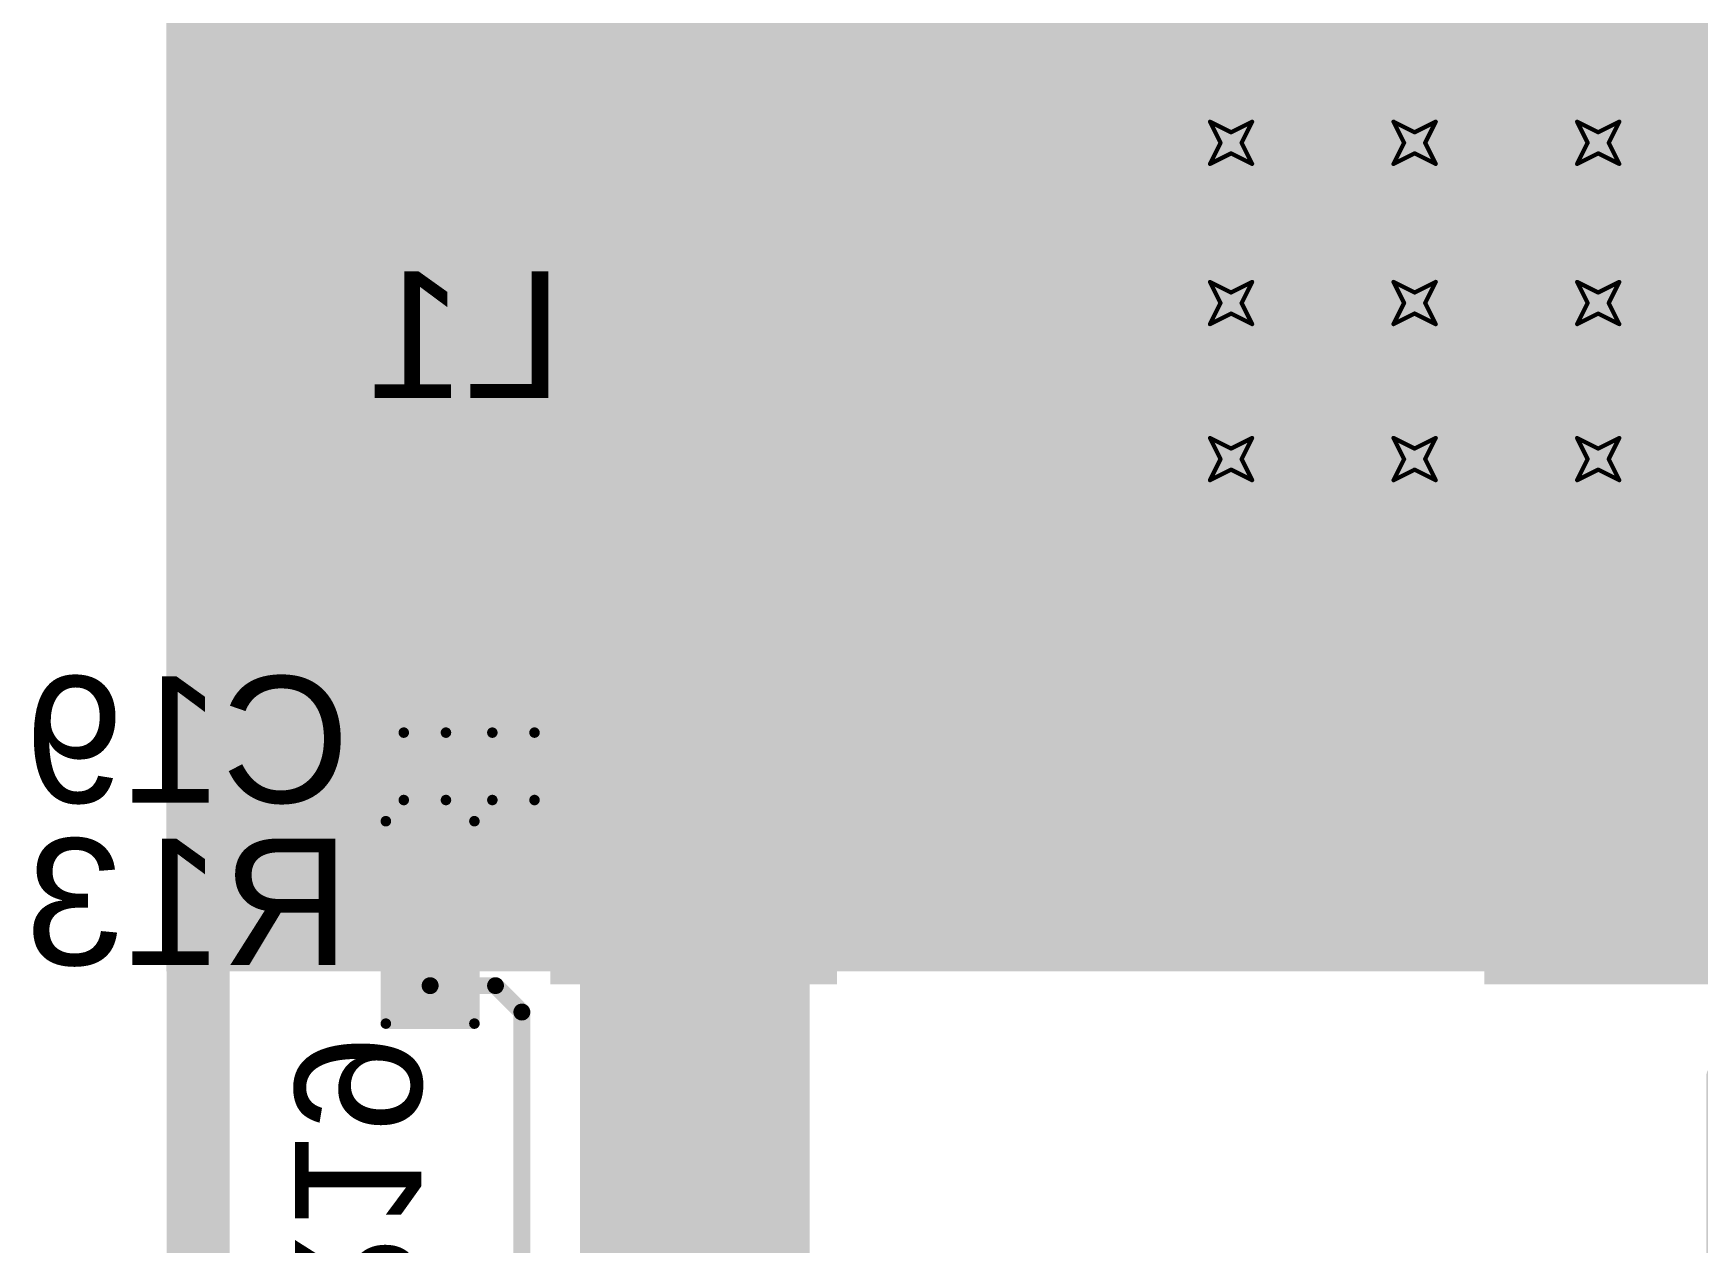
# Model space of a CAD drawing. Header units: inches. Extents: x -11 to 1110, y -7 to 455.
# Drawn here: x 567.56 to 587.61, y 22.21 to 36.78 of the extents above; entities that cross this region are included whole.
import ezdxf

# ---------------------------------------------------------------- set-up
doc = ezdxf.new("R2010")
doc.units = ezdxf.units.IN
for name, color, linetype in [('Bottom Layer', 5, 'Continuous'), ('Bottom Overlay', 54, 'Continuous'), ('Bottom Paste', 16, 'Continuous'), ('Bottom Solder', 6, 'Continuous'), ('Drill Drawing', 1, 'Continuous'), ('Top Layer', 1, 'Continuous'), ('Top Solder', 216, 'Continuous'), ('Via Holes', 16, 'Continuous')]:
    doc.layers.add(name, color=color, linetype=linetype)
doc.styles.add('Arial', font='', dxfattribs={"height": 0.2})
doc.styles.get('Arial').set_extended_font_data('Arial')

# ---------------------------------------------------------------- blocks, each defined once
blk = doc.blocks.new('R___0603_B_38')
at = {"layer": 'Bottom Layer'}
for points in [[(-1.143, -0.4445), (-1.143, 0.4445), (-0.381, 0.4445), (-0.381, -0.4445)], [(0.381, -0.4445), (0.381, 0.4445), (1.143, 0.4445), (1.143, -0.4445)]]:
    blk.add_hatch(color=5, dxfattribs=at).paths.add_polyline_path(points)
at = {"layer": 'Bottom Paste'}
for points in [[(-1.143, -0.4445), (-1.143, 0.4445), (-0.381, 0.4445), (-0.381, -0.4445)], [(0.381, -0.4445), (0.381, 0.4445), (1.143, 0.4445), (1.143, -0.4445)]]:
    blk.add_hatch(color=16, dxfattribs=at).paths.add_polyline_path(points)
at = {"layer": 'Bottom Solder'}
for points in [[(-1.2446, -0.5461), (-1.2446, 0.5461), (-0.2794, 0.5461), (-0.2794, -0.5461)], [(0.2794, -0.5461), (0.2794, 0.5461), (1.2446, 0.5461), (1.2446, -0.5461)]]:
    blk.add_hatch(color=6, dxfattribs=at).paths.add_polyline_path(points)
at = {"layer": 'Bottom Overlay'}
for points in [[(-1.2192, 0.5334, 0.127, 0.127, 0), (1.2192, 0.5334, 0.127, 0.127, 0)], [(-1.2192, 0.5334, 0.127, 0.127, 0), (-1.2192, -0.5334, 0.127, 0.127, 0)], [(1.2192, 0.5334, 0.127, 0.127, 0), (1.2192, -0.5334, 0.127, 0.127, 0)], [(-1.2192, -0.5334, 0.127, 0.127, 0), (1.2192, -0.5334, 0.127, 0.127, 0)]]:
    blk.add_lwpolyline(points, format="xyseb", dxfattribs=at)
for points in [[(-1.25095, 0.5334, 0.0635, 0.0635, 1), (-1.18745, 0.5334, 0.0635, 0.0635, 1)], [(-1.25095, 0.5334, 0.0635, 0.0635, 1), (-1.18745, 0.5334, 0.0635, 0.0635, 1)], [(1.18745, 0.5334, 0.0635, 0.0635, 1), (1.25095, 0.5334, 0.0635, 0.0635, 1)], [(1.18745, 0.5334, 0.0635, 0.0635, 1), (1.25095, 0.5334, 0.0635, 0.0635, 1)], [(-1.25095, -0.5334, 0.0635, 0.0635, 1), (-1.18745, -0.5334, 0.0635, 0.0635, 1)], [(-1.25095, -0.5334, 0.0635, 0.0635, 1), (-1.18745, -0.5334, 0.0635, 0.0635, 1)], [(1.18745, -0.5334, 0.0635, 0.0635, 1), (1.25095, -0.5334, 0.0635, 0.0635, 1)], [(1.18745, -0.5334, 0.0635, 0.0635, 1), (1.25095, -0.5334, 0.0635, 0.0635, 1)]]:
    blk.add_lwpolyline(points, format="xyseb", close=True, dxfattribs=at)
blk = doc.blocks.new('BCIH1367_2R2M_B_234')
at = {"layer": 'Bottom Layer'}
for points in [[(-7.25, 2.5), (-4, 2.5), (-4, -2.5), (-7.25, -2.5)], [(4, 2.5), (7.25, 2.5), (7.25, -2.5), (4, -2.5)]]:
    blk.add_hatch(color=5, dxfattribs=at).paths.add_polyline_path(points)
at = {"layer": 'Bottom Paste'}
for points in [[(-7.25, 2.5), (-4, 2.5), (-4, -2.5), (-7.25, -2.5)], [(4, 2.5), (7.25, 2.5), (7.25, -2.5), (4, -2.5)]]:
    blk.add_hatch(color=16, dxfattribs=at).paths.add_polyline_path(points)
at = {"layer": 'Bottom Solder'}
for points in [[(-7.352, 2.602), (-3.898, 2.602), (-3.898, -2.602), (-7.352, -2.602)], [(3.898, 2.602), (7.352, 2.602), (7.352, -2.602), (3.898, -2.602)]]:
    blk.add_hatch(color=6, dxfattribs=at).paths.add_polyline_path(points)
at = {"layer": 'Bottom Overlay'}
for points in [[(-6.7, 6.3, 0.254, 0.254, 0), (6.7, 6.3, 0.254, 0.254, 0)], [(-6.7, 3.703, 0.254, 0.254, 0), (-6.7, 6.3, 0.254, 0.254, 0)], [(6.7, 3.703, 0.254, 0.254, 0), (6.7, 6.3, 0.254, 0.254, 0)], [(-6.7, -6.3, 0.254, 0.254, 0), (-6.7, -3.703, 0.254, 0.254, 0)], [(6.7, -6.3, 0.254, 0.254, 0), (6.7, -3.703, 0.254, 0.254, 0)], [(-6.7, -6.3, 0.254, 0.254, 0), (6.7, -6.3, 0.254, 0.254, 0)]]:
    blk.add_lwpolyline(points, format="xyseb", dxfattribs=at)
for points in [[(-6.763, 6.3, 0.127, 0.127, 1), (-6.636, 6.3, 0.127, 0.127, 1)], [(-6.763, 6.3, 0.127, 0.127, 1), (-6.636, 6.3, 0.127, 0.127, 1)], [(6.636, 6.3, 0.127, 0.127, 1), (6.763, 6.3, 0.127, 0.127, 1)], [(6.636, 6.3, 0.127, 0.127, 1), (6.763, 6.3, 0.127, 0.127, 1)], [(-6.763, 3.703, 0.127, 0.127, 1), (-6.636, 3.703, 0.127, 0.127, 1)], [(6.636, 3.703, 0.127, 0.127, 1), (6.763, 3.703, 0.127, 0.127, 1)], [(-6.763, -3.703, 0.127, 0.127, 1), (-6.636, -3.703, 0.127, 0.127, 1)], [(6.636, -3.703, 0.127, 0.127, 1), (6.763, -3.703, 0.127, 0.127, 1)], [(-6.763, -6.3, 0.127, 0.127, 1), (-6.636, -6.3, 0.127, 0.127, 1)], [(-6.763, -6.3, 0.127, 0.127, 1), (-6.636, -6.3, 0.127, 0.127, 1)], [(6.636, -6.3, 0.127, 0.127, 1), (6.763, -6.3, 0.127, 0.127, 1)], [(6.636, -6.3, 0.127, 0.127, 1), (6.763, -6.3, 0.127, 0.127, 1)]]:
    blk.add_lwpolyline(points, format="xyseb", close=True, dxfattribs=at)
blk = doc.blocks.new('C___0402_B_251')
at = {"layer": 'Bottom Layer'}
for points in [[(-0.241, 0.317), (-0.241, -0.318), (-0.699, -0.318), (-0.699, 0.317)], [(0.699, 0.317), (0.699, -0.318), (0.241, -0.318), (0.241, 0.317)]]:
    blk.add_hatch(color=5, dxfattribs=at).paths.add_polyline_path(points)
at = {"layer": 'Bottom Paste'}
for points in [[(-0.241, 0.317), (-0.241, -0.318), (-0.699, -0.318), (-0.699, 0.317)], [(0.699, 0.317), (0.699, -0.318), (0.241, -0.318), (0.241, 0.317)]]:
    blk.add_hatch(color=16, dxfattribs=at).paths.add_polyline_path(points)
at = {"layer": 'Bottom Solder'}
for points in [[(-0.181, 0.377), (-0.181, -0.377), (-0.758, -0.377), (-0.758, 0.377)], [(0.758, 0.377), (0.758, -0.377), (0.181, -0.377), (0.181, 0.377)]]:
    blk.add_hatch(color=6, dxfattribs=at).paths.add_polyline_path(points)
at = {"layer": 'Bottom Overlay'}
for points in [[(-0.787, 0.406, 0.127, 0.127, 0), (-0.279, 0.406, 0.127, 0.127, 0)], [(-0.787, -0.406, 0.127, 0.127, 0), (-0.787, 0.406, 0.127, 0.127, 0)], [(0.279, 0.406, 0.127, 0.127, 0), (0.787, 0.406, 0.127, 0.127, 0)], [(0.787, -0.406, 0.127, 0.127, 0), (0.787, 0.406, 0.127, 0.127, 0)], [(-0.787, -0.406, 0.127, 0.127, 0), (-0.279, -0.406, 0.127, 0.127, 0)], [(0.279, -0.406, 0.127, 0.127, 0), (0.787, -0.406, 0.127, 0.127, 0)]]:
    blk.add_lwpolyline(points, format="xyseb", dxfattribs=at)
for points in [[(-0.819, 0.406, 0.0635, 0.0635, 1), (-0.756, 0.406, 0.0635, 0.0635, 1)], [(-0.819, 0.406, 0.0635, 0.0635, 1), (-0.756, 0.406, 0.0635, 0.0635, 1)], [(-0.311, 0.406, 0.0635, 0.0635, 1), (-0.248, 0.406, 0.0635, 0.0635, 1)], [(0.248, 0.406, 0.0635, 0.0635, 1), (0.311, 0.406, 0.0635, 0.0635, 1)], [(0.756, 0.406, 0.0635, 0.0635, 1), (0.819, 0.406, 0.0635, 0.0635, 1)], [(0.756, 0.406, 0.0635, 0.0635, 1), (0.819, 0.406, 0.0635, 0.0635, 1)], [(-0.819, -0.406, 0.0635, 0.0635, 1), (-0.756, -0.406, 0.0635, 0.0635, 1)], [(-0.819, -0.406, 0.0635, 0.0635, 1), (-0.756, -0.406, 0.0635, 0.0635, 1)], [(-0.311, -0.406, 0.0635, 0.0635, 1), (-0.248, -0.406, 0.0635, 0.0635, 1)], [(0.248, -0.406, 0.0635, 0.0635, 1), (0.311, -0.406, 0.0635, 0.0635, 1)], [(0.756, -0.406, 0.0635, 0.0635, 1), (0.819, -0.406, 0.0635, 0.0635, 1)], [(0.756, -0.406, 0.0635, 0.0635, 1), (0.819, -0.406, 0.0635, 0.0635, 1)]]:
    blk.add_lwpolyline(points, format="xyseb", close=True, dxfattribs=at)

msp = doc.modelspace()

# ---------------------------------------------------------------- hatches: boundary and pattern name
at = {"layer": 'Bottom Layer'}
for points in [[(646.024, 25.476), (581.304, 25.476), (581.304, 45.872), (646.024, 45.872)], [(574.145, 16.237), (576.913, 16.237), (576.913, 30.436), (574.145, 30.436)], [(572.062, 27.972), (572.621, 27.972), (572.621, 28.353), (572.062, 28.353)]]:
    msp.add_hatch(color=5, dxfattribs=at).paths.add_polyline_path(points)
h = msp.add_hatch(color=5, dxfattribs=at)
edge = h.paths.add_edge_path()
edge.add_arc((581.989, 35.458), 0.3, 0, 360)
h = msp.add_hatch(color=5, dxfattribs=at)
edge = h.paths.add_edge_path()
edge.add_arc((584.2, 35.458), 0.3, 0, 360)
h = msp.add_hatch(color=5, dxfattribs=at)
edge = h.paths.add_edge_path()
edge.add_arc((586.411, 35.458), 0.3, 0, 360)
h = msp.add_hatch(color=5, dxfattribs=at)
edge = h.paths.add_edge_path()
edge.add_arc((581.989, 33.528), 0.3, 0, 360)
h = msp.add_hatch(color=5, dxfattribs=at)
edge = h.paths.add_edge_path()
edge.add_arc((584.2, 33.528), 0.3, 0, 360)
h = msp.add_hatch(color=5, dxfattribs=at)
edge = h.paths.add_edge_path()
edge.add_arc((586.411, 33.528), 0.3, 0, 360)
h = msp.add_hatch(color=5, dxfattribs=at)
edge = h.paths.add_edge_path()
edge.add_arc((581.989, 31.648), 0.3, 0, 360)
h = msp.add_hatch(color=5, dxfattribs=at)
edge = h.paths.add_edge_path()
edge.add_arc((584.2, 31.648), 0.3, 0, 360)
h = msp.add_hatch(color=5, dxfattribs=at)
edge = h.paths.add_edge_path()
edge.add_arc((586.411, 31.648), 0.3, 0, 360)
at = {"layer": 'Bottom Solder'}
h = msp.add_hatch(color=6, dxfattribs=at)
edge = h.paths.add_edge_path()
edge.add_arc((581.989, 35.458), 0.402, 0, 360)
h = msp.add_hatch(color=6, dxfattribs=at)
edge = h.paths.add_edge_path()
edge.add_arc((584.2, 35.458), 0.402, 0, 360)
h = msp.add_hatch(color=6, dxfattribs=at)
edge = h.paths.add_edge_path()
edge.add_arc((586.411, 35.458), 0.402, 0, 360)
h = msp.add_hatch(color=6, dxfattribs=at)
edge = h.paths.add_edge_path()
edge.add_arc((581.989, 33.528), 0.402, 0, 360)
h = msp.add_hatch(color=6, dxfattribs=at)
edge = h.paths.add_edge_path()
edge.add_arc((584.2, 33.528), 0.402, 0, 360)
h = msp.add_hatch(color=6, dxfattribs=at)
edge = h.paths.add_edge_path()
edge.add_arc((586.411, 33.528), 0.402, 0, 360)
h = msp.add_hatch(color=6, dxfattribs=at)
edge = h.paths.add_edge_path()
edge.add_arc((581.989, 31.648), 0.402, 0, 360)
h = msp.add_hatch(color=6, dxfattribs=at)
edge = h.paths.add_edge_path()
edge.add_arc((584.2, 31.648), 0.402, 0, 360)
h = msp.add_hatch(color=6, dxfattribs=at)
edge = h.paths.add_edge_path()
edge.add_arc((586.411, 31.648), 0.402, 0, 360)
at = {"layer": 'Top Layer'}
msp.add_hatch(color=1, dxfattribs=at).paths.add_polyline_path([(646.029, 25.476), (569.163, 25.476), (569.163, 39.878), (646.029, 39.878)])
h = msp.add_hatch(color=1, dxfattribs=at)
edge = h.paths.add_edge_path()
edge.add_arc((581.989, 35.458), 0.3, 0, 360)
h = msp.add_hatch(color=1, dxfattribs=at)
edge = h.paths.add_edge_path()
edge.add_arc((584.2, 35.458), 0.3, 0, 360)
h = msp.add_hatch(color=1, dxfattribs=at)
edge = h.paths.add_edge_path()
edge.add_arc((586.411, 35.458), 0.3, 0, 360)
h = msp.add_hatch(color=1, dxfattribs=at)
edge = h.paths.add_edge_path()
edge.add_arc((581.989, 33.528), 0.3, 0, 360)
h = msp.add_hatch(color=1, dxfattribs=at)
edge = h.paths.add_edge_path()
edge.add_arc((584.2, 33.528), 0.3, 0, 360)
h = msp.add_hatch(color=1, dxfattribs=at)
edge = h.paths.add_edge_path()
edge.add_arc((586.411, 33.528), 0.3, 0, 360)
h = msp.add_hatch(color=1, dxfattribs=at)
edge = h.paths.add_edge_path()
edge.add_arc((581.989, 31.648), 0.3, 0, 360)
h = msp.add_hatch(color=1, dxfattribs=at)
edge = h.paths.add_edge_path()
edge.add_arc((584.2, 31.648), 0.3, 0, 360)
h = msp.add_hatch(color=1, dxfattribs=at)
edge = h.paths.add_edge_path()
edge.add_arc((586.411, 31.648), 0.3, 0, 360)
at = {"layer": 'Top Solder'}
h = msp.add_hatch(color=216, dxfattribs=at)
edge = h.paths.add_edge_path()
edge.add_arc((581.989, 35.458), 0.402, 0, 360)
h = msp.add_hatch(color=216, dxfattribs=at)
edge = h.paths.add_edge_path()
edge.add_arc((584.2, 35.458), 0.402, 0, 360)
h = msp.add_hatch(color=216, dxfattribs=at)
edge = h.paths.add_edge_path()
edge.add_arc((586.411, 35.458), 0.402, 0, 360)
h = msp.add_hatch(color=216, dxfattribs=at)
edge = h.paths.add_edge_path()
edge.add_arc((581.989, 33.528), 0.402, 0, 360)
h = msp.add_hatch(color=216, dxfattribs=at)
edge = h.paths.add_edge_path()
edge.add_arc((584.2, 33.528), 0.402, 0, 360)
h = msp.add_hatch(color=216, dxfattribs=at)
edge = h.paths.add_edge_path()
edge.add_arc((586.411, 33.528), 0.402, 0, 360)
h = msp.add_hatch(color=216, dxfattribs=at)
edge = h.paths.add_edge_path()
edge.add_arc((581.989, 31.648), 0.402, 0, 360)
h = msp.add_hatch(color=216, dxfattribs=at)
edge = h.paths.add_edge_path()
edge.add_arc((584.2, 31.648), 0.402, 0, 360)
h = msp.add_hatch(color=216, dxfattribs=at)
edge = h.paths.add_edge_path()
edge.add_arc((586.411, 31.648), 0.402, 0, 360)
at = {"layer": 'Via Holes'}
h = msp.add_hatch(color=7, dxfattribs=at)
edge = h.paths.add_edge_path()
edge.add_arc((581.989, 35.458), 0.15, 0, 360)
h = msp.add_hatch(color=7, dxfattribs=at)
edge = h.paths.add_edge_path()
edge.add_arc((584.2, 35.458), 0.15, 0, 360)
h = msp.add_hatch(color=7, dxfattribs=at)
edge = h.paths.add_edge_path()
edge.add_arc((586.411, 35.458), 0.15, 0, 360)
h = msp.add_hatch(color=7, dxfattribs=at)
edge = h.paths.add_edge_path()
edge.add_arc((581.989, 33.528), 0.15, 0, 360)
h = msp.add_hatch(color=7, dxfattribs=at)
edge = h.paths.add_edge_path()
edge.add_arc((584.2, 33.528), 0.15, 0, 360)
h = msp.add_hatch(color=7, dxfattribs=at)
edge = h.paths.add_edge_path()
edge.add_arc((586.411, 33.528), 0.15, 0, 360)
h = msp.add_hatch(color=7, dxfattribs=at)
edge = h.paths.add_edge_path()
edge.add_arc((581.989, 31.648), 0.15, 0, 360)
h = msp.add_hatch(color=7, dxfattribs=at)
edge = h.paths.add_edge_path()
edge.add_arc((584.2, 31.648), 0.15, 0, 360)
h = msp.add_hatch(color=7, dxfattribs=at)
edge = h.paths.add_edge_path()
edge.add_arc((586.411, 31.648), 0.15, 0, 360)

# ---------------------------------------------------------------- linework, layer by layer
at = {"layer": 'Bottom Layer'}
for points in [[(572.341, 26.829, 0.559, 0.559, 0), (572.341, 27.947, 0.559, 0.559, 0)], [(573.332, 27.947, 0.559, 0.559, 0), (575.491, 27.947, 0.559, 0.559, 0)], [(575.491, 27.947, 0.559, 0.559, 0), (575.516, 27.921, 0.559, 0.559, 0)], [(572.341, 25.305, 0.203, 0.203, 0), (573.129, 25.305, 0.203, 0.203, 0)], [(573.129, 25.305, 0.203, 0.203, 0), (573.446, 24.987, 0.203, 0.203, 0)], [(573.446, 16.606, 0.203, 0.203, 0), (573.446, 24.987, 0.203, 0.203, 0)]]:
    msp.add_lwpolyline(points, format="xyseb", dxfattribs=at)
for points in [[(572.201, 27.947, 0.279, 0.279, 1), (572.481, 27.947, 0.279, 0.279, 1)], [(573.192, 27.947, 0.279, 0.279, 1), (573.471, 27.947, 0.279, 0.279, 1)], [(575.351, 27.947, 0.279, 0.279, 1), (575.63, 27.947, 0.279, 0.279, 1)], [(575.351, 27.947, 0.279, 0.279, 1), (575.63, 27.947, 0.279, 0.279, 1)], [(575.376, 27.921, 0.279, 0.279, 1), (575.656, 27.921, 0.279, 0.279, 1)], [(572.201, 26.829, 0.279, 0.279, 1), (572.481, 26.829, 0.279, 0.279, 1)], [(572.29, 25.305, 0.102, 0.102, 1), (572.392, 25.305, 0.102, 0.102, 1)], [(573.078, 25.305, 0.102, 0.102, 1), (573.179, 25.305, 0.102, 0.102, 1)], [(573.078, 25.305, 0.102, 0.102, 1), (573.179, 25.305, 0.102, 0.102, 1)], [(573.395, 24.987, 0.102, 0.102, 1), (573.497, 24.987, 0.102, 0.102, 1)], [(573.395, 24.987, 0.102, 0.102, 1), (573.497, 24.987, 0.102, 0.102, 1)]]:
    msp.add_lwpolyline(points, format="xyseb", close=True, dxfattribs=at)
at = {"layer": 'Drill Drawing'}
for points in [[(581.735, 35.712, 0.0508, 0.0508, 0), (581.989, 35.585, 0.0508, 0.0508, 0)], [(581.735, 35.712, 0.0508, 0.0508, 0), (581.862, 35.458, 0.0508, 0.0508, 0)], [(581.989, 35.585, 0.0508, 0.0508, 0), (582.243, 35.712, 0.0508, 0.0508, 0)], [(582.116, 35.458, 0.0508, 0.0508, 0), (582.243, 35.712, 0.0508, 0.0508, 0)], [(583.946, 35.712, 0.0508, 0.0508, 0), (584.2, 35.585, 0.0508, 0.0508, 0)], [(583.946, 35.712, 0.0508, 0.0508, 0), (584.073, 35.458, 0.0508, 0.0508, 0)], [(584.2, 35.585, 0.0508, 0.0508, 0), (584.454, 35.712, 0.0508, 0.0508, 0)], [(584.327, 35.458, 0.0508, 0.0508, 0), (584.454, 35.712, 0.0508, 0.0508, 0)], [(586.157, 35.712, 0.0508, 0.0508, 0), (586.411, 35.585, 0.0508, 0.0508, 0)], [(586.157, 35.712, 0.0508, 0.0508, 0), (586.284, 35.458, 0.0508, 0.0508, 0)], [(586.411, 35.585, 0.0508, 0.0508, 0), (586.665, 35.712, 0.0508, 0.0508, 0)], [(586.538, 35.458, 0.0508, 0.0508, 0), (586.665, 35.712, 0.0508, 0.0508, 0)], [(581.735, 35.204, 0.0508, 0.0508, 0), (581.862, 35.458, 0.0508, 0.0508, 0)], [(581.735, 35.204, 0.0508, 0.0508, 0), (581.989, 35.331, 0.0508, 0.0508, 0)], [(581.989, 35.331, 0.0508, 0.0508, 0), (582.243, 35.204, 0.0508, 0.0508, 0)], [(582.116, 35.458, 0.0508, 0.0508, 0), (582.243, 35.204, 0.0508, 0.0508, 0)], [(583.946, 35.204, 0.0508, 0.0508, 0), (584.073, 35.458, 0.0508, 0.0508, 0)], [(583.946, 35.204, 0.0508, 0.0508, 0), (584.2, 35.331, 0.0508, 0.0508, 0)], [(584.2, 35.331, 0.0508, 0.0508, 0), (584.454, 35.204, 0.0508, 0.0508, 0)], [(584.327, 35.458, 0.0508, 0.0508, 0), (584.454, 35.204, 0.0508, 0.0508, 0)], [(586.157, 35.204, 0.0508, 0.0508, 0), (586.284, 35.458, 0.0508, 0.0508, 0)], [(586.157, 35.204, 0.0508, 0.0508, 0), (586.411, 35.331, 0.0508, 0.0508, 0)], [(586.411, 35.331, 0.0508, 0.0508, 0), (586.665, 35.204, 0.0508, 0.0508, 0)], [(586.538, 35.458, 0.0508, 0.0508, 0), (586.665, 35.204, 0.0508, 0.0508, 0)], [(581.735, 33.782, 0.0508, 0.0508, 0), (581.989, 33.655, 0.0508, 0.0508, 0)], [(581.735, 33.782, 0.0508, 0.0508, 0), (581.862, 33.528, 0.0508, 0.0508, 0)], [(581.989, 33.655, 0.0508, 0.0508, 0), (582.243, 33.782, 0.0508, 0.0508, 0)], [(582.116, 33.528, 0.0508, 0.0508, 0), (582.243, 33.782, 0.0508, 0.0508, 0)], [(583.946, 33.782, 0.0508, 0.0508, 0), (584.2, 33.655, 0.0508, 0.0508, 0)], [(583.946, 33.782, 0.0508, 0.0508, 0), (584.073, 33.528, 0.0508, 0.0508, 0)], [(584.2, 33.655, 0.0508, 0.0508, 0), (584.454, 33.782, 0.0508, 0.0508, 0)], [(584.327, 33.528, 0.0508, 0.0508, 0), (584.454, 33.782, 0.0508, 0.0508, 0)], [(586.157, 33.782, 0.0508, 0.0508, 0), (586.411, 33.655, 0.0508, 0.0508, 0)], [(586.157, 33.782, 0.0508, 0.0508, 0), (586.284, 33.528, 0.0508, 0.0508, 0)], [(586.411, 33.655, 0.0508, 0.0508, 0), (586.665, 33.782, 0.0508, 0.0508, 0)], [(586.538, 33.528, 0.0508, 0.0508, 0), (586.665, 33.782, 0.0508, 0.0508, 0)], [(581.735, 33.274, 0.0508, 0.0508, 0), (581.862, 33.528, 0.0508, 0.0508, 0)], [(582.116, 33.528, 0.0508, 0.0508, 0), (582.243, 33.274, 0.0508, 0.0508, 0)], [(583.946, 33.274, 0.0508, 0.0508, 0), (584.073, 33.528, 0.0508, 0.0508, 0)], [(584.327, 33.528, 0.0508, 0.0508, 0), (584.454, 33.274, 0.0508, 0.0508, 0)], [(586.157, 33.274, 0.0508, 0.0508, 0), (586.284, 33.528, 0.0508, 0.0508, 0)], [(586.538, 33.528, 0.0508, 0.0508, 0), (586.665, 33.274, 0.0508, 0.0508, 0)], [(581.735, 33.274, 0.0508, 0.0508, 0), (581.989, 33.401, 0.0508, 0.0508, 0)], [(581.989, 33.401, 0.0508, 0.0508, 0), (582.243, 33.274, 0.0508, 0.0508, 0)], [(583.946, 33.274, 0.0508, 0.0508, 0), (584.2, 33.401, 0.0508, 0.0508, 0)], [(584.2, 33.401, 0.0508, 0.0508, 0), (584.454, 33.274, 0.0508, 0.0508, 0)], [(586.157, 33.274, 0.0508, 0.0508, 0), (586.411, 33.401, 0.0508, 0.0508, 0)], [(586.411, 33.401, 0.0508, 0.0508, 0), (586.665, 33.274, 0.0508, 0.0508, 0)], [(581.735, 31.902, 0.0508, 0.0508, 0), (581.989, 31.775, 0.0508, 0.0508, 0)], [(581.735, 31.902, 0.0508, 0.0508, 0), (581.862, 31.648, 0.0508, 0.0508, 0)], [(581.989, 31.775, 0.0508, 0.0508, 0), (582.243, 31.902, 0.0508, 0.0508, 0)], [(582.116, 31.648, 0.0508, 0.0508, 0), (582.243, 31.902, 0.0508, 0.0508, 0)], [(583.946, 31.902, 0.0508, 0.0508, 0), (584.2, 31.775, 0.0508, 0.0508, 0)], [(583.946, 31.902, 0.0508, 0.0508, 0), (584.073, 31.648, 0.0508, 0.0508, 0)], [(584.2, 31.775, 0.0508, 0.0508, 0), (584.454, 31.902, 0.0508, 0.0508, 0)], [(584.327, 31.648, 0.0508, 0.0508, 0), (584.454, 31.902, 0.0508, 0.0508, 0)], [(586.157, 31.902, 0.0508, 0.0508, 0), (586.411, 31.775, 0.0508, 0.0508, 0)], [(586.157, 31.902, 0.0508, 0.0508, 0), (586.284, 31.648, 0.0508, 0.0508, 0)], [(586.411, 31.775, 0.0508, 0.0508, 0), (586.665, 31.902, 0.0508, 0.0508, 0)], [(586.538, 31.648, 0.0508, 0.0508, 0), (586.665, 31.902, 0.0508, 0.0508, 0)], [(581.735, 31.394, 0.0508, 0.0508, 0), (581.862, 31.648, 0.0508, 0.0508, 0)], [(581.735, 31.394, 0.0508, 0.0508, 0), (581.989, 31.521, 0.0508, 0.0508, 0)], [(581.989, 31.521, 0.0508, 0.0508, 0), (582.243, 31.394, 0.0508, 0.0508, 0)], [(582.116, 31.648, 0.0508, 0.0508, 0), (582.243, 31.394, 0.0508, 0.0508, 0)], [(583.946, 31.394, 0.0508, 0.0508, 0), (584.073, 31.648, 0.0508, 0.0508, 0)], [(583.946, 31.394, 0.0508, 0.0508, 0), (584.2, 31.521, 0.0508, 0.0508, 0)], [(584.2, 31.521, 0.0508, 0.0508, 0), (584.454, 31.394, 0.0508, 0.0508, 0)], [(584.327, 31.648, 0.0508, 0.0508, 0), (584.454, 31.394, 0.0508, 0.0508, 0)], [(586.157, 31.394, 0.0508, 0.0508, 0), (586.284, 31.648, 0.0508, 0.0508, 0)], [(586.157, 31.394, 0.0508, 0.0508, 0), (586.411, 31.521, 0.0508, 0.0508, 0)], [(586.411, 31.521, 0.0508, 0.0508, 0), (586.665, 31.394, 0.0508, 0.0508, 0)], [(586.538, 31.648, 0.0508, 0.0508, 0), (586.665, 31.394, 0.0508, 0.0508, 0)]]:
    msp.add_lwpolyline(points, format="xyseb", dxfattribs=at)
for points in [[(581.722, 35.712, 0.0254, 0.0254, 1), (581.747, 35.712, 0.0254, 0.0254, 1)], [(581.722, 35.712, 0.0254, 0.0254, 1), (581.747, 35.712, 0.0254, 0.0254, 1)], [(582.23, 35.712, 0.0254, 0.0254, 1), (582.255, 35.712, 0.0254, 0.0254, 1)], [(582.23, 35.712, 0.0254, 0.0254, 1), (582.255, 35.712, 0.0254, 0.0254, 1)], [(583.933, 35.712, 0.0254, 0.0254, 1), (583.959, 35.712, 0.0254, 0.0254, 1)], [(583.933, 35.712, 0.0254, 0.0254, 1), (583.959, 35.712, 0.0254, 0.0254, 1)], [(584.441, 35.712, 0.0254, 0.0254, 1), (584.467, 35.712, 0.0254, 0.0254, 1)], [(584.441, 35.712, 0.0254, 0.0254, 1), (584.467, 35.712, 0.0254, 0.0254, 1)], [(586.145, 35.712, 0.0254, 0.0254, 1), (586.17, 35.712, 0.0254, 0.0254, 1)], [(586.145, 35.712, 0.0254, 0.0254, 1), (586.17, 35.712, 0.0254, 0.0254, 1)], [(586.653, 35.712, 0.0254, 0.0254, 1), (586.678, 35.712, 0.0254, 0.0254, 1)], [(586.653, 35.712, 0.0254, 0.0254, 1), (586.678, 35.712, 0.0254, 0.0254, 1)], [(581.976, 35.585, 0.0254, 0.0254, 1), (582.001, 35.585, 0.0254, 0.0254, 1)], [(581.976, 35.585, 0.0254, 0.0254, 1), (582.001, 35.585, 0.0254, 0.0254, 1)], [(584.187, 35.585, 0.0254, 0.0254, 1), (584.213, 35.585, 0.0254, 0.0254, 1)], [(584.187, 35.585, 0.0254, 0.0254, 1), (584.213, 35.585, 0.0254, 0.0254, 1)], [(586.399, 35.585, 0.0254, 0.0254, 1), (586.424, 35.585, 0.0254, 0.0254, 1)], [(586.399, 35.585, 0.0254, 0.0254, 1), (586.424, 35.585, 0.0254, 0.0254, 1)], [(581.849, 35.458, 0.0254, 0.0254, 1), (581.874, 35.458, 0.0254, 0.0254, 1)], [(581.849, 35.458, 0.0254, 0.0254, 1), (581.874, 35.458, 0.0254, 0.0254, 1)], [(581.976, 35.331, 0.0254, 0.0254, 1), (582.001, 35.331, 0.0254, 0.0254, 1)], [(581.976, 35.331, 0.0254, 0.0254, 1), (582.001, 35.331, 0.0254, 0.0254, 1)], [(582.103, 35.458, 0.0254, 0.0254, 1), (582.128, 35.458, 0.0254, 0.0254, 1)], [(582.103, 35.458, 0.0254, 0.0254, 1), (582.128, 35.458, 0.0254, 0.0254, 1)], [(584.06, 35.458, 0.0254, 0.0254, 1), (584.086, 35.458, 0.0254, 0.0254, 1)], [(584.06, 35.458, 0.0254, 0.0254, 1), (584.086, 35.458, 0.0254, 0.0254, 1)], [(584.187, 35.331, 0.0254, 0.0254, 1), (584.213, 35.331, 0.0254, 0.0254, 1)], [(584.187, 35.331, 0.0254, 0.0254, 1), (584.213, 35.331, 0.0254, 0.0254, 1)], [(584.314, 35.458, 0.0254, 0.0254, 1), (584.34, 35.458, 0.0254, 0.0254, 1)], [(584.314, 35.458, 0.0254, 0.0254, 1), (584.34, 35.458, 0.0254, 0.0254, 1)], [(586.272, 35.458, 0.0254, 0.0254, 1), (586.297, 35.458, 0.0254, 0.0254, 1)], [(586.272, 35.458, 0.0254, 0.0254, 1), (586.297, 35.458, 0.0254, 0.0254, 1)], [(586.399, 35.331, 0.0254, 0.0254, 1), (586.424, 35.331, 0.0254, 0.0254, 1)], [(586.399, 35.331, 0.0254, 0.0254, 1), (586.424, 35.331, 0.0254, 0.0254, 1)], [(586.526, 35.458, 0.0254, 0.0254, 1), (586.551, 35.458, 0.0254, 0.0254, 1)], [(586.526, 35.458, 0.0254, 0.0254, 1), (586.551, 35.458, 0.0254, 0.0254, 1)], [(581.722, 35.204, 0.0254, 0.0254, 1), (581.747, 35.204, 0.0254, 0.0254, 1)], [(581.722, 35.204, 0.0254, 0.0254, 1), (581.747, 35.204, 0.0254, 0.0254, 1)], [(582.23, 35.204, 0.0254, 0.0254, 1), (582.255, 35.204, 0.0254, 0.0254, 1)], [(582.23, 35.204, 0.0254, 0.0254, 1), (582.255, 35.204, 0.0254, 0.0254, 1)], [(583.933, 35.204, 0.0254, 0.0254, 1), (583.959, 35.204, 0.0254, 0.0254, 1)], [(583.933, 35.204, 0.0254, 0.0254, 1), (583.959, 35.204, 0.0254, 0.0254, 1)], [(584.441, 35.204, 0.0254, 0.0254, 1), (584.467, 35.204, 0.0254, 0.0254, 1)], [(584.441, 35.204, 0.0254, 0.0254, 1), (584.467, 35.204, 0.0254, 0.0254, 1)], [(586.145, 35.204, 0.0254, 0.0254, 1), (586.17, 35.204, 0.0254, 0.0254, 1)], [(586.145, 35.204, 0.0254, 0.0254, 1), (586.17, 35.204, 0.0254, 0.0254, 1)], [(586.653, 35.204, 0.0254, 0.0254, 1), (586.678, 35.204, 0.0254, 0.0254, 1)], [(586.653, 35.204, 0.0254, 0.0254, 1), (586.678, 35.204, 0.0254, 0.0254, 1)], [(581.722, 33.782, 0.0254, 0.0254, 1), (581.747, 33.782, 0.0254, 0.0254, 1)], [(581.722, 33.782, 0.0254, 0.0254, 1), (581.747, 33.782, 0.0254, 0.0254, 1)], [(582.23, 33.782, 0.0254, 0.0254, 1), (582.255, 33.782, 0.0254, 0.0254, 1)], [(582.23, 33.782, 0.0254, 0.0254, 1), (582.255, 33.782, 0.0254, 0.0254, 1)], [(583.933, 33.782, 0.0254, 0.0254, 1), (583.959, 33.782, 0.0254, 0.0254, 1)], [(583.933, 33.782, 0.0254, 0.0254, 1), (583.959, 33.782, 0.0254, 0.0254, 1)], [(584.441, 33.782, 0.0254, 0.0254, 1), (584.467, 33.782, 0.0254, 0.0254, 1)], [(584.441, 33.782, 0.0254, 0.0254, 1), (584.467, 33.782, 0.0254, 0.0254, 1)], [(586.145, 33.782, 0.0254, 0.0254, 1), (586.17, 33.782, 0.0254, 0.0254, 1)], [(586.145, 33.782, 0.0254, 0.0254, 1), (586.17, 33.782, 0.0254, 0.0254, 1)], [(586.653, 33.782, 0.0254, 0.0254, 1), (586.678, 33.782, 0.0254, 0.0254, 1)], [(586.653, 33.782, 0.0254, 0.0254, 1), (586.678, 33.782, 0.0254, 0.0254, 1)], [(581.849, 33.528, 0.0254, 0.0254, 1), (581.874, 33.528, 0.0254, 0.0254, 1)], [(581.849, 33.528, 0.0254, 0.0254, 1), (581.874, 33.528, 0.0254, 0.0254, 1)], [(581.976, 33.655, 0.0254, 0.0254, 1), (582.001, 33.655, 0.0254, 0.0254, 1)], [(581.976, 33.655, 0.0254, 0.0254, 1), (582.001, 33.655, 0.0254, 0.0254, 1)], [(582.103, 33.528, 0.0254, 0.0254, 1), (582.128, 33.528, 0.0254, 0.0254, 1)], [(582.103, 33.528, 0.0254, 0.0254, 1), (582.128, 33.528, 0.0254, 0.0254, 1)], [(584.06, 33.528, 0.0254, 0.0254, 1), (584.086, 33.528, 0.0254, 0.0254, 1)], [(584.06, 33.528, 0.0254, 0.0254, 1), (584.086, 33.528, 0.0254, 0.0254, 1)], [(584.187, 33.655, 0.0254, 0.0254, 1), (584.213, 33.655, 0.0254, 0.0254, 1)], [(584.187, 33.655, 0.0254, 0.0254, 1), (584.213, 33.655, 0.0254, 0.0254, 1)], [(584.314, 33.528, 0.0254, 0.0254, 1), (584.34, 33.528, 0.0254, 0.0254, 1)], [(584.314, 33.528, 0.0254, 0.0254, 1), (584.34, 33.528, 0.0254, 0.0254, 1)], [(586.272, 33.528, 0.0254, 0.0254, 1), (586.297, 33.528, 0.0254, 0.0254, 1)], [(586.272, 33.528, 0.0254, 0.0254, 1), (586.297, 33.528, 0.0254, 0.0254, 1)], [(586.399, 33.655, 0.0254, 0.0254, 1), (586.424, 33.655, 0.0254, 0.0254, 1)], [(586.399, 33.655, 0.0254, 0.0254, 1), (586.424, 33.655, 0.0254, 0.0254, 1)], [(586.526, 33.528, 0.0254, 0.0254, 1), (586.551, 33.528, 0.0254, 0.0254, 1)], [(586.526, 33.528, 0.0254, 0.0254, 1), (586.551, 33.528, 0.0254, 0.0254, 1)], [(581.722, 33.274, 0.0254, 0.0254, 1), (581.747, 33.274, 0.0254, 0.0254, 1)], [(581.722, 33.274, 0.0254, 0.0254, 1), (581.747, 33.274, 0.0254, 0.0254, 1)], [(581.976, 33.401, 0.0254, 0.0254, 1), (582.001, 33.401, 0.0254, 0.0254, 1)], [(581.976, 33.401, 0.0254, 0.0254, 1), (582.001, 33.401, 0.0254, 0.0254, 1)], [(582.23, 33.274, 0.0254, 0.0254, 1), (582.255, 33.274, 0.0254, 0.0254, 1)], [(582.23, 33.274, 0.0254, 0.0254, 1), (582.255, 33.274, 0.0254, 0.0254, 1)], [(583.933, 33.274, 0.0254, 0.0254, 1), (583.959, 33.274, 0.0254, 0.0254, 1)], [(583.933, 33.274, 0.0254, 0.0254, 1), (583.959, 33.274, 0.0254, 0.0254, 1)], [(584.187, 33.401, 0.0254, 0.0254, 1), (584.213, 33.401, 0.0254, 0.0254, 1)], [(584.187, 33.401, 0.0254, 0.0254, 1), (584.213, 33.401, 0.0254, 0.0254, 1)], [(584.441, 33.274, 0.0254, 0.0254, 1), (584.467, 33.274, 0.0254, 0.0254, 1)], [(584.441, 33.274, 0.0254, 0.0254, 1), (584.467, 33.274, 0.0254, 0.0254, 1)], [(586.145, 33.274, 0.0254, 0.0254, 1), (586.17, 33.274, 0.0254, 0.0254, 1)], [(586.145, 33.274, 0.0254, 0.0254, 1), (586.17, 33.274, 0.0254, 0.0254, 1)], [(586.399, 33.401, 0.0254, 0.0254, 1), (586.424, 33.401, 0.0254, 0.0254, 1)], [(586.399, 33.401, 0.0254, 0.0254, 1), (586.424, 33.401, 0.0254, 0.0254, 1)], [(586.653, 33.274, 0.0254, 0.0254, 1), (586.678, 33.274, 0.0254, 0.0254, 1)], [(586.653, 33.274, 0.0254, 0.0254, 1), (586.678, 33.274, 0.0254, 0.0254, 1)], [(581.722, 31.902, 0.0254, 0.0254, 1), (581.747, 31.902, 0.0254, 0.0254, 1)], [(581.722, 31.902, 0.0254, 0.0254, 1), (581.747, 31.902, 0.0254, 0.0254, 1)], [(582.23, 31.902, 0.0254, 0.0254, 1), (582.255, 31.902, 0.0254, 0.0254, 1)], [(582.23, 31.902, 0.0254, 0.0254, 1), (582.255, 31.902, 0.0254, 0.0254, 1)], [(583.933, 31.902, 0.0254, 0.0254, 1), (583.959, 31.902, 0.0254, 0.0254, 1)], [(583.933, 31.902, 0.0254, 0.0254, 1), (583.959, 31.902, 0.0254, 0.0254, 1)], [(584.441, 31.902, 0.0254, 0.0254, 1), (584.467, 31.902, 0.0254, 0.0254, 1)], [(584.441, 31.902, 0.0254, 0.0254, 1), (584.467, 31.902, 0.0254, 0.0254, 1)], [(586.145, 31.902, 0.0254, 0.0254, 1), (586.17, 31.902, 0.0254, 0.0254, 1)], [(586.145, 31.902, 0.0254, 0.0254, 1), (586.17, 31.902, 0.0254, 0.0254, 1)], [(586.653, 31.902, 0.0254, 0.0254, 1), (586.678, 31.902, 0.0254, 0.0254, 1)], [(586.653, 31.902, 0.0254, 0.0254, 1), (586.678, 31.902, 0.0254, 0.0254, 1)], [(581.976, 31.775, 0.0254, 0.0254, 1), (582.001, 31.775, 0.0254, 0.0254, 1)], [(581.976, 31.775, 0.0254, 0.0254, 1), (582.001, 31.775, 0.0254, 0.0254, 1)], [(584.187, 31.775, 0.0254, 0.0254, 1), (584.213, 31.775, 0.0254, 0.0254, 1)], [(584.187, 31.775, 0.0254, 0.0254, 1), (584.213, 31.775, 0.0254, 0.0254, 1)], [(586.399, 31.775, 0.0254, 0.0254, 1), (586.424, 31.775, 0.0254, 0.0254, 1)], [(586.399, 31.775, 0.0254, 0.0254, 1), (586.424, 31.775, 0.0254, 0.0254, 1)], [(581.849, 31.648, 0.0254, 0.0254, 1), (581.874, 31.648, 0.0254, 0.0254, 1)], [(581.849, 31.648, 0.0254, 0.0254, 1), (581.874, 31.648, 0.0254, 0.0254, 1)], [(581.976, 31.521, 0.0254, 0.0254, 1), (582.001, 31.521, 0.0254, 0.0254, 1)], [(581.976, 31.521, 0.0254, 0.0254, 1), (582.001, 31.521, 0.0254, 0.0254, 1)], [(582.103, 31.648, 0.0254, 0.0254, 1), (582.128, 31.648, 0.0254, 0.0254, 1)], [(582.103, 31.648, 0.0254, 0.0254, 1), (582.128, 31.648, 0.0254, 0.0254, 1)], [(584.06, 31.648, 0.0254, 0.0254, 1), (584.086, 31.648, 0.0254, 0.0254, 1)], [(584.06, 31.648, 0.0254, 0.0254, 1), (584.086, 31.648, 0.0254, 0.0254, 1)], [(584.187, 31.521, 0.0254, 0.0254, 1), (584.213, 31.521, 0.0254, 0.0254, 1)], [(584.187, 31.521, 0.0254, 0.0254, 1), (584.213, 31.521, 0.0254, 0.0254, 1)], [(584.314, 31.648, 0.0254, 0.0254, 1), (584.34, 31.648, 0.0254, 0.0254, 1)], [(584.314, 31.648, 0.0254, 0.0254, 1), (584.34, 31.648, 0.0254, 0.0254, 1)], [(586.272, 31.648, 0.0254, 0.0254, 1), (586.297, 31.648, 0.0254, 0.0254, 1)], [(586.272, 31.648, 0.0254, 0.0254, 1), (586.297, 31.648, 0.0254, 0.0254, 1)], [(586.399, 31.521, 0.0254, 0.0254, 1), (586.424, 31.521, 0.0254, 0.0254, 1)], [(586.399, 31.521, 0.0254, 0.0254, 1), (586.424, 31.521, 0.0254, 0.0254, 1)], [(586.526, 31.648, 0.0254, 0.0254, 1), (586.551, 31.648, 0.0254, 0.0254, 1)], [(586.526, 31.648, 0.0254, 0.0254, 1), (586.551, 31.648, 0.0254, 0.0254, 1)], [(581.722, 31.394, 0.0254, 0.0254, 1), (581.747, 31.394, 0.0254, 0.0254, 1)], [(581.722, 31.394, 0.0254, 0.0254, 1), (581.747, 31.394, 0.0254, 0.0254, 1)], [(582.23, 31.394, 0.0254, 0.0254, 1), (582.255, 31.394, 0.0254, 0.0254, 1)], [(582.23, 31.394, 0.0254, 0.0254, 1), (582.255, 31.394, 0.0254, 0.0254, 1)], [(583.933, 31.394, 0.0254, 0.0254, 1), (583.959, 31.394, 0.0254, 0.0254, 1)], [(583.933, 31.394, 0.0254, 0.0254, 1), (583.959, 31.394, 0.0254, 0.0254, 1)], [(584.441, 31.394, 0.0254, 0.0254, 1), (584.467, 31.394, 0.0254, 0.0254, 1)], [(584.441, 31.394, 0.0254, 0.0254, 1), (584.467, 31.394, 0.0254, 0.0254, 1)], [(586.145, 31.394, 0.0254, 0.0254, 1), (586.17, 31.394, 0.0254, 0.0254, 1)], [(586.145, 31.394, 0.0254, 0.0254, 1), (586.17, 31.394, 0.0254, 0.0254, 1)], [(586.653, 31.394, 0.0254, 0.0254, 1), (586.678, 31.394, 0.0254, 0.0254, 1)], [(586.653, 31.394, 0.0254, 0.0254, 1), (586.678, 31.394, 0.0254, 0.0254, 1)]]:
    msp.add_lwpolyline(points, format="xyseb", close=True, dxfattribs=at)
at = {"layer": 'Top Layer'}
for points in [[(569.547, 26.02, 0.762, 0.762, 0), (569.994, 26.467, 0.762, 0.762, 0)], [(569.994, 26.467, 0.762, 0.762, 0), (583.12, 26.467, 0.762, 0.762, 0)], [(569.547, 11.001, 0.762, 0.762, 0), (569.547, 26.02, 0.762, 0.762, 0)]]:
    msp.add_lwpolyline(points, format="xyseb", dxfattribs=at)
for points in [[(569.803, 26.467, 0.381, 0.381, 1), (570.184, 26.467, 0.381, 0.381, 1)], [(569.803, 26.467, 0.381, 0.381, 1), (570.184, 26.467, 0.381, 0.381, 1)], [(582.93, 26.467, 0.381, 0.381, 1), (583.311, 26.467, 0.381, 0.381, 1)], [(569.357, 26.02, 0.381, 0.381, 1), (569.738, 26.02, 0.381, 0.381, 1)], [(569.357, 26.02, 0.381, 0.381, 1), (569.738, 26.02, 0.381, 0.381, 1)]]:
    msp.add_lwpolyline(points, format="xyseb", close=True, dxfattribs=at)

# ---------------------------------------------------------------- block references
for name, p in [('BCIH1367_2R2M_B_234', (581.141, 27.921)), ('C___0402_B_251', (572.811, 27.947))]:
    msp.add_blockref(name, p)
at = {"rotation": 90}
msp.add_blockref('R___0603_B_38', (572.341, 26.067), dxfattribs=at)

# ---------------------------------------------------------------- texts
at = {"layer": 'Bottom Overlay', "style": 'Arial', "text_generation_flag": 2}
for s, p in [('L1', (573.938, 32.385)), ('C19', (571.372, 27.508)), ('R13', (571.372, 25.553))]:
    msp.add_text(s, height=1.524, dxfattribs=at).set_placement(p)
msp.add_text('R19', height=1.524, rotation=270, dxfattribs=at).set_placement((570.713, 20.803))

doc.saveas('drawing.dxf')
